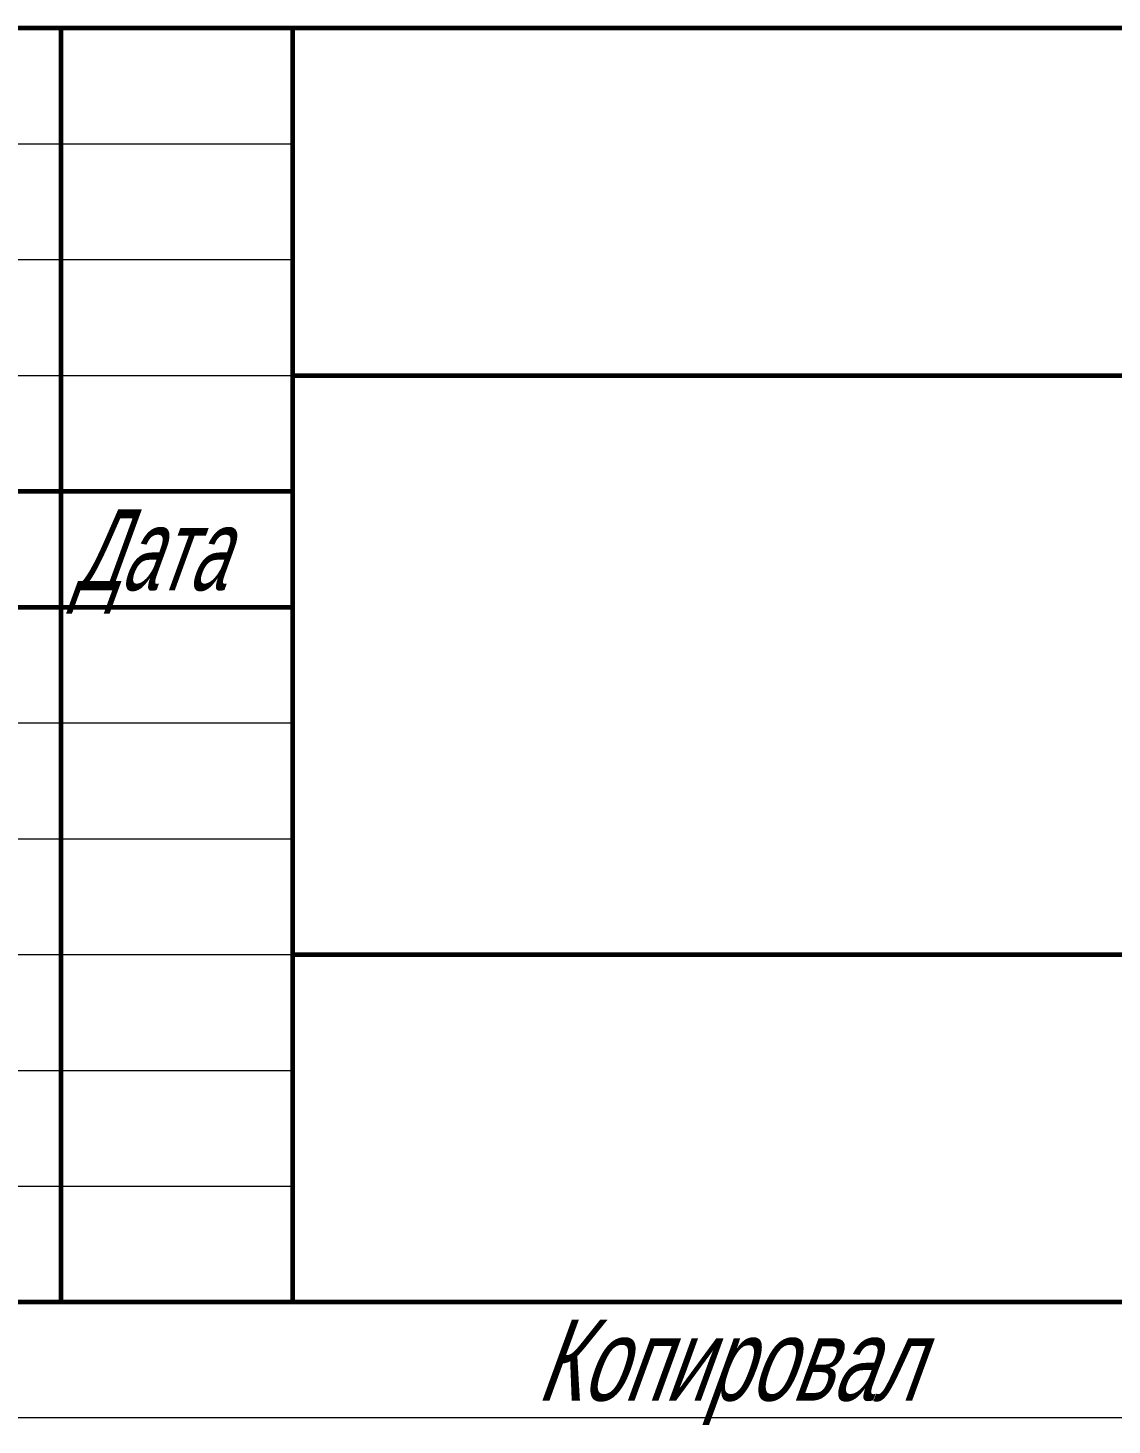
# Model space of a CAD drawing. Extents: x 0 to 297, y 0 to 292.
# Drawn here: x 160.6 to 207.4, y -0.3 to 60 of the extents above; entities that cross this region are included whole.
import ezdxf

# ---------------------------------------------------------------- set-up
doc = ezdxf.new("R2010")
doc.units = 0
doc.header["$MEASUREMENT"] = 0
doc.linetypes.add('K5LT_BASIC', pattern=[0])
doc.linetypes.add('K5LT_THIN', pattern=[0])
doc.styles.add('K5_TEXTSTYLE', font='win_eskd.shx', dxfattribs={"width": 0.7, "oblique": 15, "bigfont": 'b_eskd.shx'})

# ---------------------------------------------------------------- blocks, each defined once
blk = doc.blocks.new('*S')
at = {"linetype": 'K5LT_BASIC', "lineweight": 60}
for p, q in [((107, 60), (292, 60)), ((162, 5), (162, 60)), ((172, 5), (172, 60)), ((172, 45), (292, 45)), ((107, 40), (172, 40)), ((107, 35), (172, 35)), ((172, 20), (242, 20)), ((292, 5), (20, 5))]:
    blk.add_line(p, q, dxfattribs=at)
at = {"linetype": 'K5LT_THIN', "lineweight": 18}
for p, q in [((107, 55), (172, 55)), ((107, 50), (172, 50)), ((107, 45), (172, 45)), ((107, 30), (172, 30)), ((107, 25), (172, 25)), ((107, 20), (172, 20)), ((107, 15), (172, 15)), ((107, 10), (172, 10)), ((297, 0), (0, 0))]:
    blk.add_line(p, q, dxfattribs=at)
at = {"style": 'K5_TEXTSTYLE', "oblique": 20}
for s, width, p in [('Дата', 0.616387, (162.562, 35.727)), ('Копировал', 0.7, (182.5, 0.748))]:
    blk.add_text(s, height=3.5, dxfattribs=dict(at, width=width)).set_placement(p)

msp = doc.modelspace()

# ---------------------------------------------------------------- block references
msp.add_blockref('*S', (0, 0))

doc.saveas('drawing.dxf')
